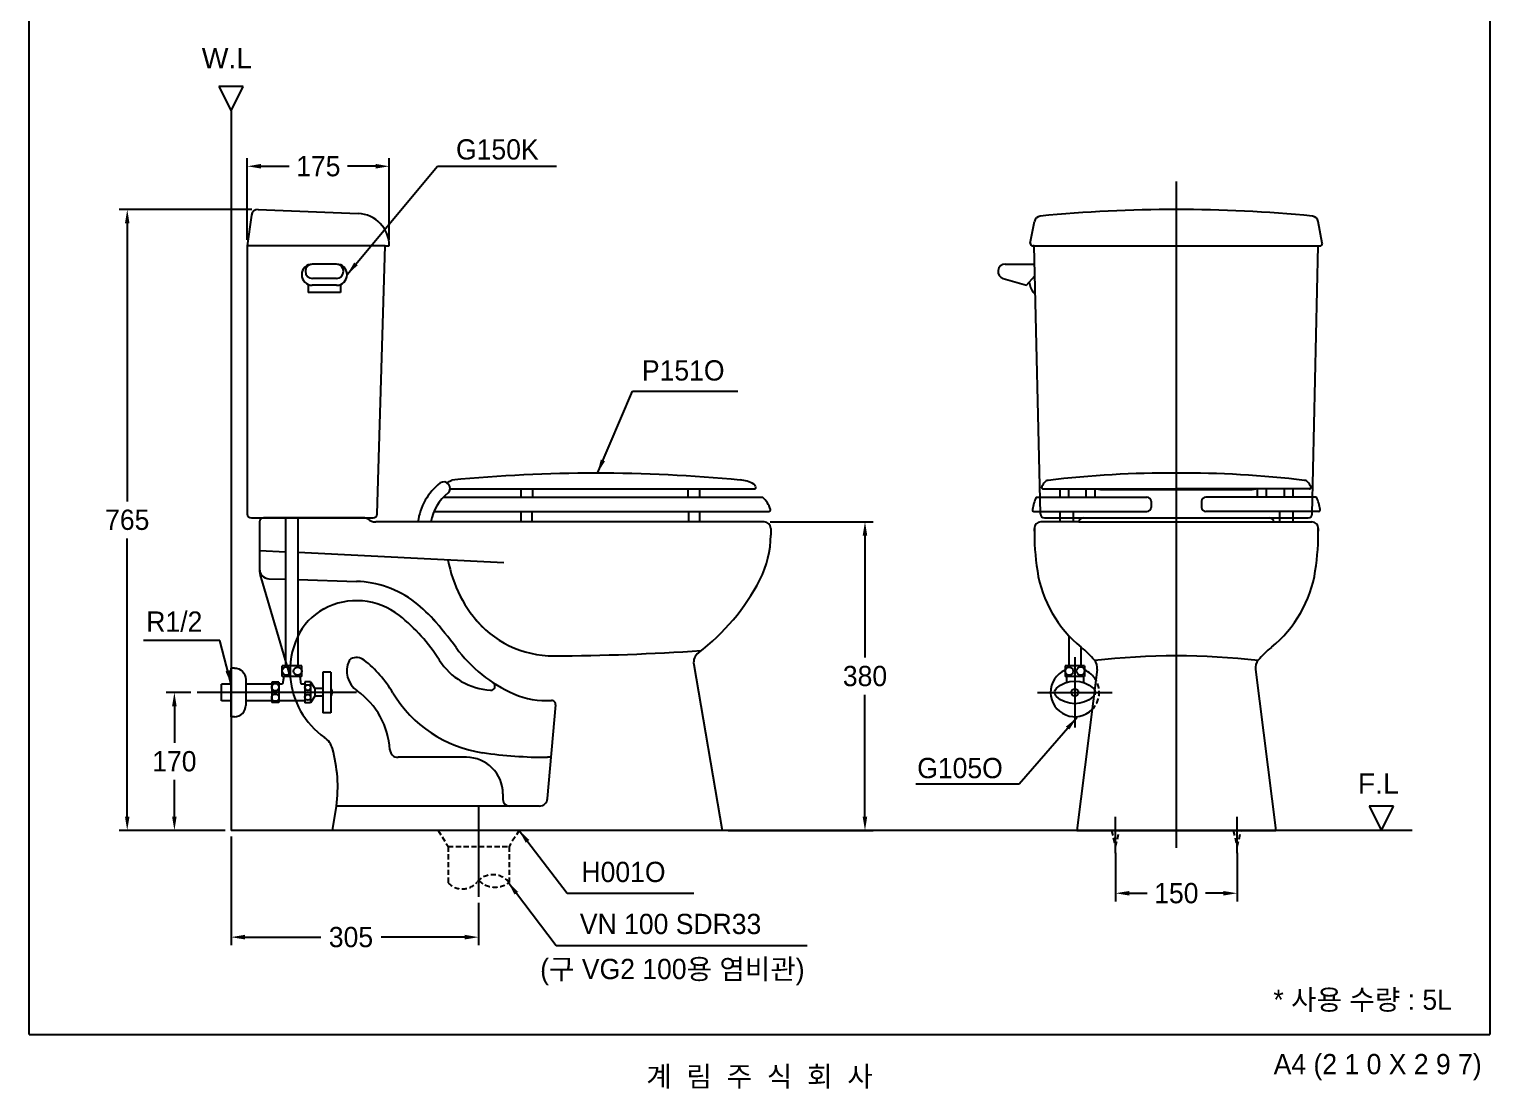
# Model space of a CAD drawing. Header units: millimetres. Extents: x 0 to 1800, y -67 to 2530.
# Drawn here: x 0 to 1800, y -67 to 1239 of the extents above; entities that cross this region are included whole.
import ezdxf
from ezdxf.enums import TextEntityAlignment as Align
from ezdxf.lldxf.tags import DXFTag

# ---------------------------------------------------------------- set-up
doc = ezdxf.new("R2010")
doc.units = ezdxf.units.MM
doc.linetypes.add('DASHED2', pattern=[9.525, 6.35, -3.175])
for name, color, linetype in [('TEXT', 7, 'Continuous'), ('내부선 및 부속', 4, 'Continuous'), ('도각라인', 255, 'Continuous'), ('외형선', 3, 'Continuous'), ('점선', 6, 'DASHED2'), ('중심선', 1, 'DASHED'), ('치수선', 7, 'Continuous')]:
    doc.layers.add(name, color=color, linetype=linetype)
doc.styles.add('____', font='')
doc.styles.add('타이틀', font='H2GTRM.TTF', dxfattribs={"height": 25})
doc.styles.get('____').set_extended_font_data('굴림')
tags = doc.linetypes.add('DASHDOT', pattern=[70, 31, -13, 13, -13]).pattern_tags.tags
tags[10:11] = [DXFTag(74, 4), DXFTag(75, 0), DXFTag(340, '0'), DXFTag(46, 0.0), DXFTag(50, 0.0), DXFTag(44, 0.0), DXFTag(45, 0.0)]
tags[8:9] = [DXFTag(74, 4), DXFTag(75, 0), DXFTag(340, '0'), DXFTag(46, 0.0), DXFTag(50, 0.0), DXFTag(44, 0.0), DXFTag(45, 0.0)]
tags[6:7] = [DXFTag(74, 4), DXFTag(75, 0), DXFTag(340, '0'), DXFTag(46, 0.0), DXFTag(50, 0.0), DXFTag(44, 0.0), DXFTag(45, 0.0)]
tags[4:5] = [DXFTag(74, 4), DXFTag(75, 0), DXFTag(340, '0'), DXFTag(46, 0.0), DXFTag(50, 0.0), DXFTag(44, 0.0), DXFTag(45, 0.0)]
tags = doc.linetypes.add('DASHED', pattern=[25.72, 12.86, -12.86]).pattern_tags.tags
tags[6:7] = [DXFTag(74, 4), DXFTag(75, 0), DXFTag(340, '0'), DXFTag(46, 0.0), DXFTag(50, 0.0), DXFTag(44, 0.0), DXFTag(45, 0.0)]
tags[4:5] = [DXFTag(74, 4), DXFTag(75, 0), DXFTag(340, '0'), DXFTag(46, 0.0), DXFTag(50, 0.0), DXFTag(44, 0.0), DXFTag(45, 0.0)]
doc.dimstyles.new('MSADIM', dxfattribs={"dimtxt": 33, "dimasz": 17, "dimexe": 10, "dimexo": 7.5, "dimgap": 10, "dimtad": 0, "dimtih": 1, "dimtoh": 1, "dimdec": 0, "dimzin": 1, "dimdsep": 46, "dimtxsty": '____', "dimcen": 11.25, "dimadec": 0, "dimazin": 0, "dimtfac": 1, "dimtdec": 0, "dimtix": 1, "dimtmove": 0, "dimatfit": 3, "dimfxl": 1, "dimtolj": 1, "dimtzin": 1, "dimarcsym": 0})

# ---------------------------------------------------------------- blocks, each defined once
blk = doc.blocks.new('*D2')
at = {"layer": '치수선', "color": 0, "linetype": 'Continuous', "lineweight": -2, "transparency": 16777216}
for p, q in [((913.3, 631.5), (1040, 631.5)), ((1030, 614.5), (1030, 464.3)), ((1030, 268.5), (1030, 418.6)), ((861.3, 251.5), (1040, 251.5))]:
    blk.add_line(p, q, dxfattribs=at)
at = {"layer": '치수선', "color": 0, "linetype": 'Continuous', "transparency": 16777216}
for points in [[(1027.1, 614.5), (1032.8, 614.5), (1030, 631.5)], [(1027.1, 268.5), (1032.8, 268.5), (1030, 251.5)]]:
    blk.add_solid(points, dxfattribs=at)
at = {"layer": '치수선', "color": 0, "linetype": 'Continuous', "transparency": 16777216, "insert": (1030, 441.5), "char_height": 25, "attachment_point": 5, "style": '____'}
blk.add_mtext('\\A1;380', dxfattribs=at)
blk = doc.blocks.new('*D13')
at = {"layer": '치수선', "color": 0, "linetype": 'Continuous', "lineweight": -2, "transparency": 16777216}
for p, q in [((199.3, 421.5), (168.9, 421.5)), ((178.9, 404.5), (178.9, 359.3)), ((178.9, 268.5), (178.9, 313.6)), ((241.3, 251.5), (168.9, 251.5))]:
    blk.add_line(p, q, dxfattribs=at)
at = {"layer": '치수선', "color": 0, "linetype": 'Continuous', "transparency": 16777216}
for points in [[(176.1, 404.5), (181.7, 404.5), (178.9, 421.5)], [(176.1, 268.5), (181.7, 268.5), (178.9, 251.5)]]:
    blk.add_solid(points, dxfattribs=at)
at = {"layer": '치수선', "color": 0, "linetype": 'Continuous', "transparency": 16777216, "insert": (178.9, 336.5), "char_height": 25, "attachment_point": 5, "style": '____'}
blk.add_mtext('\\A1;170', dxfattribs=at)
blk = doc.blocks.new('*D14')
at = {"layer": '치수선', "color": 0, "linetype": 'Continuous', "lineweight": -2, "transparency": 16777216}
for p, q in [((248.8, 244), (248.8, 109.9)), ((553.8, 162.2), (553.8, 109.9)), ((265.8, 119.9), (359.2, 119.9)), ((536.8, 119.9), (433.9, 119.9))]:
    blk.add_line(p, q, dxfattribs=at)
at = {"layer": '치수선', "color": 0, "linetype": 'Continuous', "transparency": 16777216}
for points in [[(265.8, 122.8), (265.8, 117.1), (248.8, 119.9)], [(536.8, 122.8), (536.8, 117.1), (553.8, 119.9)]]:
    blk.add_solid(points, dxfattribs=at)
at = {"layer": '치수선', "color": 0, "linetype": 'Continuous', "transparency": 16777216, "insert": (396.5, 119.9), "char_height": 25, "attachment_point": 5, "style": '____'}
blk.add_mtext('\\A1;305', dxfattribs=at)
blk = doc.blocks.new('*D3')
at = {"layer": '치수선', "color": 0, "linetype": 'Continuous', "lineweight": -2, "transparency": 16777216}
for p, q in [((1338.7, 224), (1338.7, 164)), ((1488.7, 224), (1488.7, 164)), ((1355.7, 174), (1377.8, 174)), ((1471.7, 174), (1449.6, 174))]:
    blk.add_line(p, q, dxfattribs=at)
at = {"layer": '치수선', "color": 0, "linetype": 'Continuous', "transparency": 16777216}
for points in [[(1355.7, 176.8), (1355.7, 171.2), (1338.7, 174)], [(1471.7, 176.8), (1471.7, 171.2), (1488.7, 174)]]:
    blk.add_solid(points, dxfattribs=at)
at = {"layer": '치수선', "color": 0, "linetype": 'Continuous', "transparency": 16777216, "insert": (1413.7, 174), "char_height": 25, "attachment_point": 5, "style": '____'}
blk.add_mtext('\\A1;150', dxfattribs=at)
blk = doc.blocks.new('*D11')
at = {"layer": '치수선', "color": 0, "linetype": 'Continuous', "lineweight": -2, "transparency": 16777216}
for p, q in [((274.3, 1016.5), (110.8, 1016.5)), ((120.8, 999.5), (120.8, 656.8)), ((120.8, 268.5), (120.8, 611.1)), ((241.3, 251.5), (110.8, 251.5))]:
    blk.add_line(p, q, dxfattribs=at)
at = {"layer": '치수선', "color": 0, "linetype": 'Continuous', "transparency": 16777216}
for points in [[(118, 999.5), (123.6, 999.5), (120.8, 1016.5)], [(118, 268.5), (123.6, 268.5), (120.8, 251.5)]]:
    blk.add_solid(points, dxfattribs=at)
at = {"layer": '치수선', "color": 0, "linetype": 'Continuous', "transparency": 16777216, "insert": (120.8, 634), "char_height": 25, "attachment_point": 5, "style": '____'}
blk.add_mtext('\\A1;765', dxfattribs=at)
blk = doc.blocks.new('*D12')
at = {"layer": '치수선', "color": 0, "linetype": 'Continuous', "lineweight": -2, "transparency": 16777216}
for p, q in [((268.8, 979), (268.8, 1079.7)), ((285.8, 1069.7), (320.4, 1069.7)), ((426.8, 1069.7), (392.3, 1069.7)), ((443.8, 979), (443.8, 1079.7))]:
    blk.add_line(p, q, dxfattribs=at)
at = {"layer": '치수선', "color": 0, "linetype": 'Continuous', "transparency": 16777216}
for points in [[(285.8, 1072.6), (285.8, 1066.9), (268.8, 1069.7)], [(426.8, 1072.6), (426.8, 1066.9), (443.8, 1069.7)]]:
    blk.add_solid(points, dxfattribs=at)
at = {"layer": '치수선', "color": 0, "linetype": 'Continuous', "transparency": 16777216, "insert": (356.3, 1069.7), "char_height": 25, "attachment_point": 5, "style": '____'}
blk.add_mtext('\\A1;175', dxfattribs=at)

msp = doc.modelspace()

# ---------------------------------------------------------------- linework, layer by layer
msp.add_line((1202.9, 308.6), (1092.8, 308.6))
at = {"layer": '내부선 및 부속', "linetype": 'Continuous'}
for p, q in [((273.9, 1009.5), (268.8, 971.5)), ((282.1, 1016.5), (405.4, 1011.4)), ((1238.7, 971.5), (1588.7, 971.5)), ((378.8, 949.1), (348.8, 949.1)), ((1202.9, 949.1), (1239.2, 949.1)), ((343.8, 924.1), (343.8, 914.1)), ((378.8, 923.1), (348.8, 923.1)), ((378.5, 931.5), (349.2, 931.5)), ((383.8, 924.1), (383.8, 914.1)), ((1200.4, 931.5), (1228.9, 923.1)), ((1228.9, 923.1), (1239.5, 934.7)), ((383.8, 914.1), (343.8, 914.1)), ((1237.4, 914.1), (1240, 914.1)), ((518.7, 672.1), (893.8, 672.1)), ((606, 672.1), (606, 661.9)), ((620.3, 672.1), (620.3, 661.9)), ((811.6, 672.1), (811.6, 661.9)), ((825.9, 672.1), (825.9, 661.9)), ((895.2, 675.4), (893, 678)), ((893, 672.1), (893.6, 672.1)), ((1249.6, 672.1), (1413.7, 672.1)), ((1270, 672.1), (1270, 661.9)), ((1280.9, 672.1), (1280.9, 661.9)), ((1302.3, 672.1), (1302.3, 661.9)), ((1313.2, 672.1), (1313.2, 661.9)), ((1325, 671.5), (1502.4, 671.5)), ((1577.8, 672.1), (1413.7, 672.1)), ((1513.5, 672.1), (1513.5, 661.9)), ((1524.4, 672.1), (1524.4, 661.9)), ((1546.4, 672.1), (1546.4, 661.9)), ((1557.4, 672.1), (1557.4, 661.9)), ((510.5, 661.9), (903.6, 661.9)), ((1241, 661.9), (1377.5, 661.9)), ((1382.5, 656.9), (1382.5, 649.4)), ((1444.9, 656.9), (1444.9, 649.4)), ((1586.4, 661.9), (1449.9, 661.9)), ((288.8, 636.5), (423.8, 636.5)), ((316.3, 454.2), (316.3, 636.5)), ((331.3, 454.2), (331.3, 636.5)), ((498.9, 644.4), (911.6, 644.4)), ((606, 644.4), (606, 631.5)), ((619.6, 644.4), (619.6, 631.5)), ((812.3, 644.4), (812.3, 631.5)), ((825.9, 644.4), (825.9, 631.5)), ((1238.2, 644.4), (1377.5, 644.4)), ((1270, 644.4), (1270, 631.5)), ((1286.4, 644.4), (1286.4, 631.5)), ((1293.7, 631.5), (1533.7, 631.5)), ((1589.1, 644.4), (1449.9, 644.4)), ((1541, 644.4), (1541, 631.5)), ((1557.4, 644.4), (1557.4, 631.5)), ((283.8, 596.5), (316.3, 594.8)), ((331.3, 594.1), (584.8, 581.5)), ((295.4, 561.5), (316.3, 560.8)), ((331.3, 560.4), (403.2, 558.2)), ((1281.2, 491.3), (1281.2, 454.2)), ((1296.2, 477.3), (1296.2, 454.2)), ((252.8, 451.5), (248.8, 451.5)), ((335.8, 454.2), (311.8, 454.2)), ((311.8, 441.2), (311.8, 454.2)), ((335.8, 441.2), (335.8, 454.2)), ((1276.7, 454.2), (1276.7, 441.2)), ((1300.7, 454.2), (1276.7, 454.2)), ((1300.7, 454.2), (1300.7, 441.2)), ((266.8, 437.5), (266.8, 405.5)), ((298.8, 434), (298.8, 409)), ((307.8, 434), (298.8, 434)), ((307.8, 434), (307.8, 409)), ((335.8, 441.2), (311.8, 441.2)), ((313.8, 441.2), (312.3, 431.7)), ((335.3, 431.7), (333.8, 441.2)), ((346.8, 434.5), (339.8, 434.5)), ((339.8, 434.5), (339.8, 408.5)), ((346.8, 434.5), (346.8, 408.5)), ((346.8, 434.5), (351.8, 426.2)), ((361.8, 446.5), (361.8, 396.5)), ((371.8, 446.5), (361.8, 446.5)), ((371.8, 446.5), (371.8, 396.5)), ((1300.7, 441.2), (1276.7, 441.2)), ((1278.2, 441.2), (1278.2, 433.8)), ((1299.2, 441.2), (1299.2, 433.8)), ((236.8, 411.2), (236.8, 431.7)), ((248.8, 431.7), (236.8, 431.7)), ((298.8, 431.7), (266.8, 431.7)), ((312.3, 431.7), (307.8, 431.7)), ((339.8, 431.7), (335.3, 431.7)), ((351.8, 416.7), (346.8, 408.5)), ((351.8, 426.2), (351.8, 416.7)), ((361.8, 426.2), (351.8, 426.2)), ((361.8, 416.7), (351.8, 416.7)), ((248.8, 411.2), (236.8, 411.2)), ((298.8, 411.2), (266.8, 411.2)), ((307.8, 409), (298.8, 409)), ((339.8, 411.2), (307.8, 411.2)), ((346.8, 408.5), (339.8, 408.5)), ((371.8, 396.5), (361.8, 396.5)), ((638.8, 290.6), (648.8, 406)), ((252.8, 391.5), (248.8, 391.5)), ((538.8, 341.5), (454.5, 341.5)), ((643.2, 341.5), (638.6, 341.5)), ((583.8, 296.5), (583.8, 289.5)), ((628.8, 281.5), (378.8, 281.5))]:
    msp.add_line(p, q, dxfattribs=at)
at = {"layer": '내부선 및 부속'}
msp.add_line((438.8, 971.5), (268.8, 971.5), dxfattribs=at)
at = {"layer": '내부선 및 부속', "linetype": 'Continuous', "flags": 128}
for points in [[(252.8, 451.5, -0.414214), (266.8, 437.5)], [(1266, 426.6, -0.388889), (1311.4, 426.6)], [(371.8, 426, -0.31563), (371.8, 417)], [(1266, 416.3, -0.44), (1266, 426.6)], [(1311.4, 416.3, -0.388889), (1266, 416.3)], [(1311.4, 426.6, -0.090464), (1312.9, 424.6, -0.090464)], [(1312, 416.9, -0.027758), (1311.4, 416.3)]]:
    msp.add_lwpolyline(points, format="xyb", dxfattribs=at)
at = {"layer": '내부선 및 부속', "linetype": 'Continuous'}
for centre, radius in [((316.8, 447.9), 5), ((330.8, 447.6), 5), ((1281.7, 447.6), 5), ((1295.7, 447.9), 5), ((303.3, 428), 4.5), ((303.3, 415), 4.5), ((343.3, 427.5), 3.5), ((343.3, 415.5), 3.5), ((1288.7, 421.5), 4.5)]:
    msp.add_circle(centre, radius, dxfattribs=at)
for centre, radius, start, end in [((281.8, 1008.5), 8, 87.6656, 172.4115), ((403.8, 971.5), 40, 0, 87.6656), ((348.8, 936.1), 13, 90, 270), ((349.2, 940.3), 8.82, 90, 270), ((378.5, 940.3), 8.82, 270, 90), ((378.8, 936.1), 13, 270, 90), ((1202.9, 940.1), 9, 90, 253.6627), ((1257.4, 929.1), 25, 184.7191, 216.8699), ((698.4, -1154.9), 1846.5, 84.4784, 95.5216), ((1406.5, -567.3), 1259.1, 89.674, 96.885), ((1420.9, -567.3), 1259.1, 83.115, 90.326), ((552.2, 621.7), 73.8, 128.2835, 172.3899), ((552.2, 621.7), 58, 128.2835, 170.2995), ((510.8, 672.9), 7.94, 313.9053, 122.6617), ((490.2, 733.1), 58.6, 294.664, 301.4033), ((872.9, 642), 41.3, 60.8845, 85.6022), ((893.6, 674.1), 2, 268.7973, 39.2367), ((1249.6, 674.1), 2, 147.4173, 270), ((1320.1, 629.1), 85.7, 143.2068, 147.4173), ((1256.3, 676.8), 6, 96.885, 143.2069), ((1325, 741.5), 70, 262.2536, 270), ((1502.4, 741.5), 70, 270, 277.7464), ((1571.1, 676.8), 6, 36.7932, 83.115), ((1507.3, 629.1), 85.7, 32.5827, 36.7931), ((1577.8, 674.1), 2, 270, 32.5827), ((883.4, 637.9), 31.4, 16.6851, 49.8505), ((1320.1, 629.1), 85.7, 157.4397, 168.0631), ((1377.5, 656.9), 5, 0, 90), ((1377.5, 649.4), 5, 270, 0), ((1449.9, 656.9), 5, 90, 180), ((1449.9, 649.4), 5, 180, 270), ((1507.3, 629.1), 85.7, 11.9369, 22.5602), ((911.6, 646.4), 2, 270, 16.6851), ((1238.2, 646.4), 2, 168.0631, 270), ((1589.1, 646.4), 2, 270, 11.9369), ((673.6, 613.1), 160, 190.1503, 224.0705), ((295.8, 573.5), 12, 180, 268.2605), ((399.4, 433.3), 125, 52.6107, 88.2605), ((398.7, 458.3), 75, 118.4599, 155.3733), ((403.4, 449.5), 85, 51.5516, 118.4599), ((378.2, 405.4), 160, 39.8314, 52.6107), ((319.5, 343.8), 220, 32.3127, 51.5516), ((146.7, 199.2), 470, 36.1809, 41.6993), ((646.1, 591.5), 125, 218.1067, 270.2184), ((421.4, 447.9), 100, 155.3733, 184.4089), ((667.3, 580), 175, 216.1809, 246.4078), ((635.8, 3301.5), 2835, 270.2184, 273.8931), ((421.4, 447.9), 30, 155.3733, 234.9558), ((398.7, 458.3), 5, 118.4599, 155.3733), ((403.4, 449.5), 15, 51.5516, 118.4599), ((319.5, 343.8), 150, 30.9494, 51.5516), ((573, 504.1), 80, 212.3127, 266.8849), ((1413.7, -423.5), 890, 83.5022, 96.4978), ((569, 429.2), 5, 266.8849, 56.8803), ((1288.7, 421.5), 30, 113.578, 314.916), ((1288.7, 421.5), 30, 30.7675, 66.4216), ((349.6, 345.5), 95, 3.2404, 54.9558), ((581.1, 500.6), 155, 210.9494, 261.732), ((637.3, 511.3), 100, 246.4078, 273.6367), ((252.8, 405.5), 14, 270, 360), ((643.8, 406.5), 5, 355.0396, 93.5491), ((454.5, 351.5), 10, 183.2404, 270), ((638.6, 896.5), 555, 261.732, 270), ((538.8, 296.5), 45, 0, 90), ((591.8, 289.5), 8, 180, 270), ((628.8, 291.5), 10, 270, 355.0396)]:
    msp.add_arc(centre, radius, start, end, dxfattribs=at)
at = {"layer": '도각라인', "color": 7}
for p, q in [((0, 0), (0, 2530)), ((1800, 2530), (1800, 0)), ((0, 0), (1800, 0))]:
    msp.add_line(p, q, dxfattribs=at)
at = {"layer": '외형선', "linetype": 'Continuous'}
for p, q in [((263.8, 1168.1), (233.8, 1168.1)), ((233.8, 1168.1), (248.8, 1138.1)), ((248.8, 1138.1), (263.8, 1168.1)), ((248.8, 1138.1), (248.8, 251.5)), ((248.8, 391.5), (248.8, 451.5)), ((1681.4, 281.5), (1651.4, 281.5)), ((1651.4, 281.5), (1666.4, 251.5)), ((1666.4, 251.5), (1681.4, 281.5)), ((1704.4, 251.5), (248.8, 251.5))]:
    msp.add_line(p, q, dxfattribs=at)
at = {"layer": '외형선'}
for p, q in [((1233.7, 975), (1238.8, 1001.8)), ((1593.6, 975), (1588.5, 1001.8)), ((268.8, 971.5), (268.8, 641.5)), ((428.8, 641.3), (438.8, 971.5)), ((438.8, 971.5), (443.8, 971.5)), ((1238.7, 971.5), (1236.7, 971.5)), ((1246.2, 641.4), (1238.7, 971.5)), ((1238.7, 971.5), (1588.7, 971.5)), ((1581.2, 641.4), (1588.7, 971.5)), ((1588.7, 971.5), (1590.7, 971.5)), ((273.8, 636.5), (288.8, 636.5)), ((283.8, 631.5), (283.8, 573.1)), ((413.8, 636.5), (288.8, 636.5)), ((905.8, 631.5), (427, 631.5)), ((1246.2, 641.5), (1246.2, 641.4)), ((1293.7, 631.5), (1246.7, 631.5)), ((1251.2, 636.5), (1576.2, 636.5)), ((1298.7, 636.5), (1528.7, 636.5)), ((1533.7, 631.5), (1580.7, 631.5)), ((1581.2, 641.5), (1581.2, 641.4)), ((913.8, 623.5), (913.8, 615.3)), ((1238.7, 623.5), (1238.7, 620.1)), ((1588.7, 623.5), (1588.7, 620.1)), ((285.3, 563.1), (321.7, 440.2)), ((819, 455.8), (853.8, 251.5)), ((1316.1, 449.6), (1291.2, 251.5)), ((1511.3, 449.6), (1536.2, 251.5)), ((373.8, 251.5), (378.8, 281.5)), ((853.8, 251.5), (373.8, 251.5)), ((1291.2, 251.5), (1536.2, 251.5))]:
    msp.add_line(p, q, dxfattribs=at)
for centre, radius, start, end in [((1246.7, 1000.3), 8, 95.5816, 169.2476), ((1413.7, -708.5), 1725, 84.4184, 95.5816), ((1580.7, 1000.3), 8, 10.7524, 84.4184), ((1236.7, 974.5), 3, 169.2476, 270), ((1590.7, 974.5), 3, 270, 10.7524), ((273.8, 641.5), 5, 180, 270), ((288.8, 631.5), 5, 90, 180), ((413.8, 631.5), 5, 48.5904, 90), ((427, 646.5), 15, 228.5904, 270), ((423.8, 641.5), 5, 270, 358.2647), ((905.8, 623.5), 8, 0, 90), ((1246.7, 623.5), 8, 90, 183.2235), ((1251.2, 641.5), 5, 180, 270), ((1298.7, 631.5), 5, 90, 180), ((1528.7, 631.5), 5, 0, 90), ((1576.2, 641.5), 5, 270, 0), ((1580.7, 623.5), 8, 356.7765, 90), ((793.8, 615.3), 120, 332.7325, 0), ((1563.7, 620.1), 325, 179.3062, 188.6639), ((1263.7, 620.1), 325, 351.3361, 0.6938), ((318.8, 573.1), 35, 180, 196.5157), ((664.9, 681.7), 265, 307.0972, 332.7325), ((1390.7, 593.8), 150, 188.6639, 231.1037), ((1436.7, 593.8), 150, 308.8963, 351.3361), ((833.8, 458.4), 15, 127.0972, 189.6601), ((1224.3, 387.5), 115, 39.7359, 51.1037), ((1603.1, 387.5), 115, 128.8963, 140.2641), ((1301.2, 451.5), 15, 352.8417, 39.7359), ((1526.2, 451.5), 15, 140.2641, 187.1583), ((421.4, 447.9), 100, 184.4089, 234.9558), ((349.6, 345.5), 25, 15.4632, 54.9558), ((200.2, 304.2), 180, 352.7426, 15.4632)]:
    msp.add_arc(centre, radius, start, end, dxfattribs=at)
at = {"layer": '점선'}
for p, q in [((503.8, 251.5), (516.3, 231.5)), ((603.8, 251.5), (591.3, 231.5)), ((1333.7, 251.5), (1338.7, 231.5)), ((1338.7, 231.5), (1343.7, 251.5)), ((1483.7, 251.5), (1488.7, 231.5)), ((1488.7, 231.5), (1493.7, 251.5)), ((516.3, 231.5), (516.3, 187)), ((516.3, 231.5), (591.3, 231.5)), ((591.3, 231.5), (591.3, 187.3))]:
    msp.add_line(p, q, dxfattribs=at)
at = {"layer": '점선', "flags": 128}
msp.add_lwpolyline([(1312.9, 424.6, -0.305546), (1312, 416.9, -0.305546)], format="xyb", dxfattribs=at)
at = {"layer": '점선'}
for centre, radius, start, end in [((1288.7, 421.5), 30, 314.916, 30.7675), ((533.8, 202.9), 23.6, 222.2205, 320.2275), ((571.5, 171.5), 25.4, 38.5927, 140.2275), ((574, 210.9), 29.3, 226.4632, 306.3085)]:
    msp.add_arc(centre, radius, start, end, dxfattribs=at)
at = {"layer": '중심선', "linetype": 'DASHDOT'}
for p, q in [((1413.7, 1050.9), (1413.7, 230)), ((1288.7, 464.8), (1288.7, 378.2)), ((403.2, 421.5), (206.8, 421.5)), ((1242.8, 421.5), (1334.5, 421.5)), ((553.8, 281.5), (553.8, 169.7)), ((1338.7, 223.3), (1338.7, 268.2)), ((1488.7, 223.3), (1488.7, 268.2))]:
    msp.add_line(p, q, dxfattribs=at)
at = {"layer": '치수선', "linetype": 'Continuous'}
for p, q in [((520.2, 1069.7), (649.7, 1069.7)), ((760.5, 792.6), (873.4, 792.6)), ((679.9, 174), (818.9, 174)), ((666.3, 109.7), (958.6, 109.7))]:
    msp.add_line(p, q, dxfattribs=at)

# ---------------------------------------------------------------- texts
at = {"layer": 'TEXT', "style": '타이틀'}
for s, p in [('* 사용 수량 : 5L', (1643.3, 42.9)), ('계  림  주  식  회  사', (900, -51.7))]:
    msp.add_text(s, height=25, dxfattribs=at).set_placement(p, align=Align.MIDDLE_CENTER)
msp.add_text('A4 (2 1 0 X 2 9 7)', height=25, dxfattribs=at).set_placement((1790, -36.5), align=Align.MIDDLE_RIGHT)
at = {"layer": 'TEXT', "char_height": 25, "attachment_point": 1, "line_spacing_factor": 0.963855, "style": '타이틀'}
for s, insert, width in [('\\fArial;W.L', (212.6, 1215.5), 248.993), ('\\A1;G150K', (526, 1103), 248.993), ('\\A1;P151O', (755.1, 830.7), 248.993), ('\\A1;R1/2', (144.3, 521.2), 361.787), ('\\A1; G105O', (1085.3, 340.8), 248.993), ('\\fArial;F.L', (1637.4, 321.7), 248.993), ('\\A1; H001O', (671.5, 212.8), 361.787), ('\\A1;VN 100 SDR33', (678.6, 148.7), 379.657), ('\\A1;(구 VG2 100{\\fGulim|b0|i0|c129|p50;용 염비관)}', (629.7, 93.2), 379.657)]:
    msp.add_mtext(s, dxfattribs=dict(at, insert=insert, width=width))

# ---------------------------------------------------------------- dimensions: what is measured, and where the dimension line sits
at = {"layer": '치수선', "linetype": 'Continuous'}
for base, p1, p2, picture, middle in [((443.8, 1069.7), (268.8, 971.5), (443.8, 971.5), '*D12', (356.3, 1069.7)), ((1488.7, 174), (1338.7, 231.5), (1488.7, 231.5), '*D3', (1413.7, 174))]:
    dim = msp.add_linear_dim(base=base, p1=p1, p2=p2, dimstyle='MSADIM', override={"dimtxt": 25}, dxfattribs=at)
    dim.commit()
    dim.dimension.update_dxf_attribs({"geometry": picture, "text_midpoint": middle})
for base, p1, p2, picture, middle in [((120.8, 1016.5), (248.8, 251.5), (281.8, 1016.5), '*D11', (120.8, 634)), ((1030, 631.5), (853.8, 251.5), (905.8, 631.5), '*D2', (1030, 441.5)), ((178.9, 251.5), (206.8, 421.5), (248.8, 251.5), '*D13', (178.9, 336.5))]:
    dim = msp.add_linear_dim(base=base, p1=p1, p2=p2, angle=90, dimstyle='MSADIM', override={"dimtxt": 25}, dxfattribs=at)
    dim.commit()
    dim.dimension.update_dxf_attribs({"geometry": picture, "text_midpoint": middle})
dim = msp.add_linear_dim(base=(553.8, 119.9), p1=(248.8, 251.5), p2=(553.8, 169.7), dimstyle='MSADIM', override={"dimtxt": 25}, dxfattribs=at)
dim.commit()
dim.dimension.update_dxf_attribs({"geometry": '*D14', "text_midpoint": (396.5, 119.9), "dimtype": 160})

# ---------------------------------------------------------------- leaders
at = {"layer": '치수선', "linetype": 'Continuous', "annotation_type": 0, "has_hookline": 1, "hookline_direction": 0}
for points in [[(391.8, 936.4), (503.2, 1069.7), (520.2, 1069.7)], [(700.3, 691.7), (743.5, 792.6), (760.5, 792.6)], [(603.8, 251.5), (662.9, 174), (679.9, 174)], [(590.1, 187.6), (649.3, 109.7), (666.3, 109.7)]]:
    msp.add_leader(points, dimstyle='MSADIM', override={"dimtxt": 25}, dxfattribs=at)
at = {"layer": '치수선', "linetype": 'Continuous'}
msp.add_leader([(248.8, 431.7), (235.1, 485.4), (140.8, 485.4)], dimstyle='MSADIM', override={"dimtxt": 25}, dxfattribs=at)
at = {"layer": '치수선', "linetype": 'Continuous', "annotation_type": 0, "has_hookline": 1, "hookline_direction": 0, "horizontal_direction": (-1, 0, 0)}
msp.add_leader([(1290.9, 390.3), (1219.9, 308.6), (1202.9, 308.6)], dimstyle='MSADIM', override={"dimtxt": 25}, dxfattribs=at)

doc.saveas('drawing.dxf')
